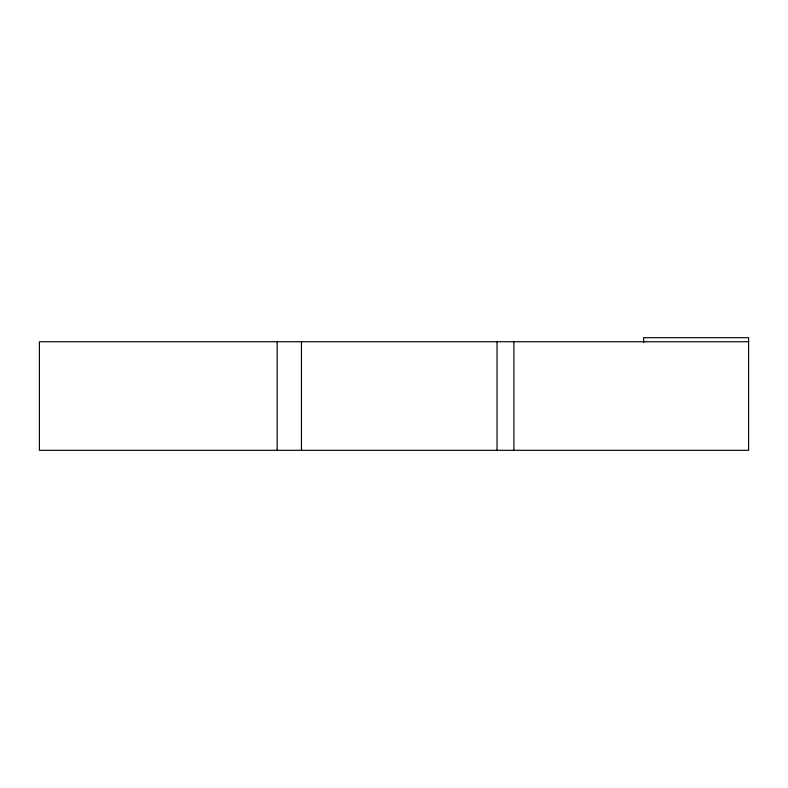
<?xml version="1.0" encoding="UTF-8"?>
<svg xmlns="http://www.w3.org/2000/svg" width="788" height="788" viewBox="0 0 788 788"><rect width="100%" height="100%" fill="white"/><g stroke="black" fill="none" stroke-linecap="round" stroke-linejoin="round"><path stroke-width="1.18" d="M748.6 341.726L39.4 341.726L39.4 450.322L748.6 450.322L748.6 337.678L643.638 337.678L643.638 342.583M513.894 341.726L513.894 450.322M497.031 341.726L497.031 450.322M301.449 341.726L301.449 450.322M277.149 341.726L277.149 450.322"/></g></svg>
